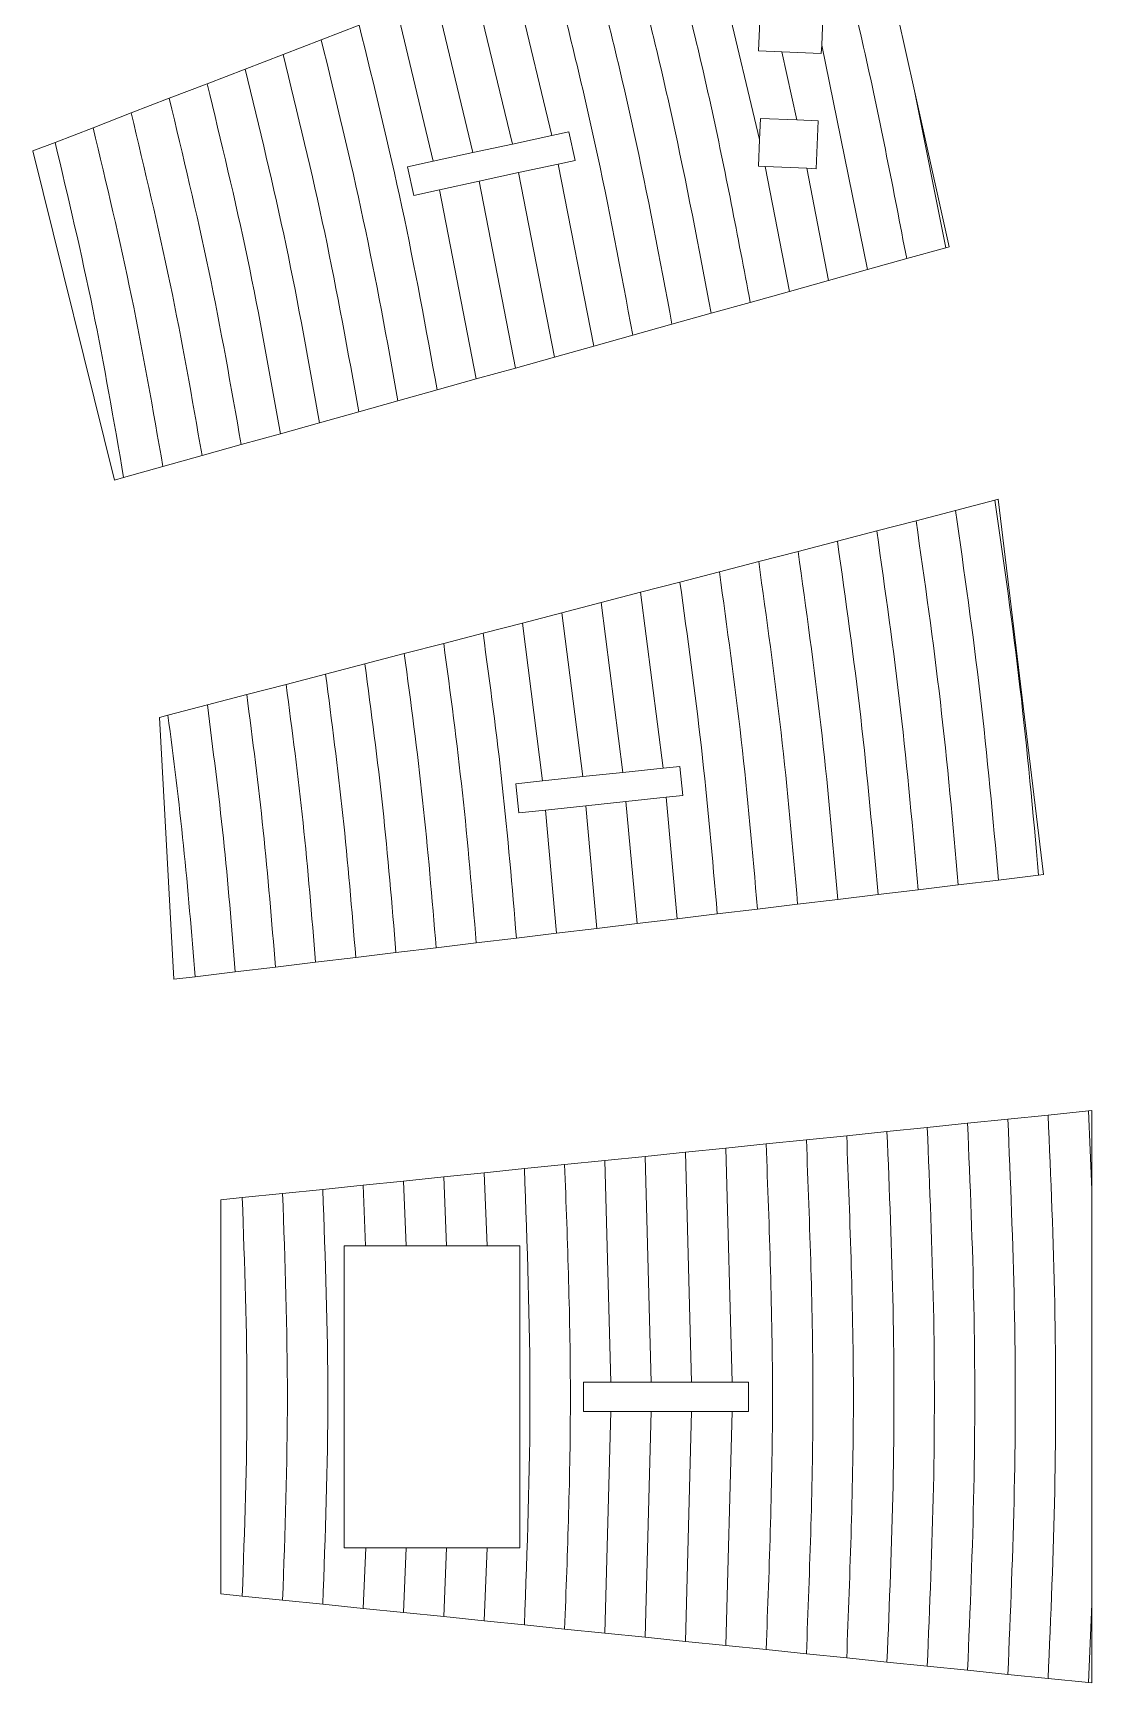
# Model space of a CAD drawing. Header units: millimetres. Extents: x -2136 to 2622, y -2915 to 1925.
# Drawn here: x -997.3 to -888.8, y -2260.1 to -2091.1 of the extents above; entities that cross this region are included whole.
import ezdxf

# ---------------------------------------------------------------- set-up
doc = ezdxf.new("R2010")
doc.units = ezdxf.units.MM

msp = doc.modelspace()

# ---------------------------------------------------------------- linework, layer by layer
at = {"color": 7, "linetype": 'Continuous', "lineweight": 15}
for p, q in [((-922.83, -2101.98), (-928.84, -2076.76)), ((-948.18, -2102.43), (-952.19, -2085.75)), ((-948.3, -2084.25), (-944.13, -2101.55)), ((-956.09, -2087.25), (-952.23, -2103.31)), ((-956.28, -2104.18), (-959.98, -2088.75)), ((-922.74, -2088.35), (-922.94, -2092.9)), ((-916.47, -2092.32), (-916.31, -2088.62)), ((-963.88, -2090.25), (-967.77, -2091.75)), ((-908.66, -2089.32), (-906.95, -2096.97)), ((-971.67, -2093.25), (-967.77, -2091.75)), ((-916.51, -2093.17), (-916.47, -2092.32)), ((-911.77, -2115.29), (-916.47, -2092.32)), ((-971.67, -2093.25), (-975.56, -2094.75)), ((-922.94, -2092.9), (-920.57, -2093)), ((-920.57, -2093), (-919.03, -2099.95)), ((-920.57, -2093), (-916.51, -2093.17)), ((-979.46, -2096.25), (-975.56, -2094.75)), ((-979.46, -2096.25), (-983.35, -2097.75)), ((-903.75, -2113.05), (-906.95, -2096.97)), ((-903.4, -2112.95), (-906.95, -2096.97)), ((-987.25, -2099.25), (-991.15, -2100.76)), ((-987.25, -2099.25), (-983.35, -2097.75)), ((-995.05, -2102.26), (-991.15, -2100.76)), ((-922.74, -2099.8), (-922.83, -2101.98)), ((-919.03, -2099.95), (-922.74, -2099.8)), ((-916.83, -2100.05), (-919.03, -2099.95)), ((-917.03, -2104.96), (-916.83, -2100.05)), ((-995.05, -2102.26), (-997.31, -2103.13)), ((-952.23, -2103.31), (-948.18, -2102.43)), ((-944.13, -2101.55), (-948.18, -2102.43)), ((-944.13, -2101.55), (-942.38, -2101.17)), ((-942.38, -2101.17), (-941.74, -2104.11)), ((-922.83, -2101.98), (-922.95, -2104.71)), ((-997.31, -2103.13), (-988.95, -2136.86)), ((-958.91, -2104.76), (-956.28, -2104.18)), ((-952.23, -2103.31), (-956.28, -2104.18)), ((-941.74, -2104.11), (-943.49, -2104.48)), ((-958.28, -2107.69), (-958.91, -2104.76)), ((-947.54, -2105.36), (-951.59, -2106.24)), ((-947.54, -2105.36), (-943.49, -2104.48)), ((-943.85, -2124.26), (-947.54, -2105.36)), ((-943.49, -2104.48), (-939.84, -2123.13)), ((-922.95, -2104.71), (-922.26, -2104.74)), ((-919.78, -2117.53), (-922.26, -2104.74)), ((-922.26, -2104.74), (-917.99, -2104.92)), ((-917.99, -2104.92), (-917.03, -2104.96)), ((-917.99, -2104.92), (-915.77, -2116.41)), ((-955.64, -2107.11), (-958.28, -2107.69)), ((-955.64, -2107.11), (-951.59, -2106.24)), ((-951.88, -2126.5), (-955.64, -2107.11)), ((-951.59, -2106.24), (-947.86, -2125.38)), ((-911.77, -2115.29), (-907.76, -2114.17)), ((-903.75, -2113.05), (-907.76, -2114.17)), ((-903.75, -2113.05), (-903.4, -2112.95)), ((-911.77, -2115.29), (-915.77, -2116.41)), ((-919.78, -2117.53), (-923.79, -2118.65)), ((-919.78, -2117.53), (-915.77, -2116.41)), ((-927.8, -2119.77), (-923.79, -2118.65)), ((-935.83, -2122.01), (-931.82, -2120.89)), ((-927.8, -2119.77), (-931.82, -2120.89)), ((-935.83, -2122.01), (-939.84, -2123.13)), ((-943.85, -2124.26), (-947.86, -2125.38)), ((-943.85, -2124.26), (-939.84, -2123.13)), ((-951.88, -2126.5), (-947.86, -2125.38)), ((-959.9, -2128.74), (-955.89, -2127.62)), ((-951.88, -2126.5), (-955.89, -2127.62)), ((-959.9, -2128.74), (-963.92, -2129.86)), ((-967.93, -2130.99), (-971.95, -2132.11)), ((-967.93, -2130.99), (-963.92, -2129.86)), ((-975.97, -2133.23), (-971.95, -2132.11)), ((-984, -2135.47), (-979.98, -2134.35)), ((-975.97, -2133.23), (-979.98, -2134.35)), ((-984, -2135.47), (-988.02, -2136.6)), ((-988.95, -2136.86), (-988.02, -2136.6)), ((-902.76, -2139.97), (-898.73, -2138.92)), ((-898.37, -2138.83), (-898.73, -2138.92)), ((-893.74, -2177.27), (-898.37, -2138.83)), ((-910.83, -2142.07), (-906.8, -2141.02)), ((-902.76, -2139.97), (-906.8, -2141.02)), ((-918.9, -2144.16), (-914.86, -2143.11)), ((-910.83, -2142.07), (-914.86, -2143.11)), ((-918.9, -2144.16), (-922.93, -2145.21)), ((-926.96, -2146.26), (-931, -2147.31)), ((-926.96, -2146.26), (-922.93, -2145.21)), ((-935.03, -2148.35), (-939.07, -2149.4)), ((-935.03, -2148.35), (-931, -2147.31)), ((-935.03, -2148.35), (-932.73, -2166.37)), ((-943.1, -2150.45), (-939.07, -2149.4)), ((-936.85, -2166.81), (-939.07, -2149.4)), ((-951.18, -2152.55), (-947.14, -2151.5)), ((-943.1, -2150.45), (-947.14, -2151.5)), ((-945.09, -2167.68), (-947.14, -2151.5)), ((-943.1, -2150.45), (-940.97, -2167.24)), ((-951.18, -2152.55), (-955.21, -2153.6)), ((-959.25, -2154.64), (-963.29, -2155.69)), ((-959.25, -2154.64), (-955.21, -2153.6)), ((-967.32, -2156.74), (-971.36, -2157.79)), ((-967.32, -2156.74), (-963.29, -2155.69)), ((-975.4, -2158.84), (-971.36, -2157.79)), ((-983.48, -2160.94), (-979.44, -2159.89)), ((-975.4, -2158.84), (-979.44, -2159.89)), ((-983.48, -2160.94), (-984.35, -2161.17)), ((-984.35, -2161.17), (-982.86, -2188)), ((-940.97, -2167.24), (-936.85, -2166.81)), ((-932.73, -2166.37), (-936.85, -2166.81)), ((-932.73, -2166.37), (-931.02, -2166.19)), ((-931.02, -2166.19), (-930.71, -2169.17)), ((-947.83, -2167.97), (-945.09, -2167.68)), ((-947.52, -2170.95), (-947.83, -2167.97)), ((-940.97, -2167.24), (-945.09, -2167.68)), ((-944.78, -2170.66), (-940.66, -2170.23)), ((-936.54, -2169.79), (-940.66, -2170.23)), ((-940.66, -2170.23), (-939.52, -2182.78)), ((-936.54, -2169.79), (-932.42, -2169.35)), ((-935.4, -2182.29), (-936.54, -2169.79)), ((-930.71, -2169.17), (-932.42, -2169.35)), ((-932.42, -2169.35), (-931.29, -2181.79)), ((-944.78, -2170.66), (-947.52, -2170.95)), ((-943.64, -2183.28), (-944.78, -2170.66)), ((-910.7, -2179.31), (-906.59, -2178.82)), ((-902.47, -2178.32), (-906.59, -2178.82)), ((-902.47, -2178.32), (-898.35, -2177.83)), ((-894.24, -2177.33), (-898.35, -2177.83)), ((-894.24, -2177.33), (-893.74, -2177.27)), ((-918.94, -2180.3), (-923.05, -2180.8)), ((-918.94, -2180.3), (-914.82, -2179.81)), ((-910.7, -2179.31), (-914.82, -2179.81)), ((-935.4, -2182.29), (-931.29, -2181.79)), ((-927.17, -2181.3), (-931.29, -2181.79)), ((-927.17, -2181.3), (-923.05, -2180.8)), ((-951.87, -2184.27), (-947.76, -2183.78)), ((-943.64, -2183.28), (-947.76, -2183.78)), ((-943.64, -2183.28), (-939.52, -2182.78)), ((-935.4, -2182.29), (-939.52, -2182.78)), ((-960.11, -2185.26), (-964.23, -2185.76)), ((-960.11, -2185.26), (-955.99, -2184.77)), ((-951.87, -2184.27), (-955.99, -2184.77)), ((-976.58, -2187.25), (-980.7, -2187.74)), ((-976.58, -2187.25), (-972.46, -2186.75)), ((-968.35, -2186.26), (-972.46, -2186.75)), ((-968.35, -2186.26), (-964.23, -2185.76)), ((-982.86, -2188), (-980.7, -2187.74)), ((-901.52, -2202.75), (-897.39, -2202.33)), ((-893.26, -2201.91), (-897.39, -2202.33)), ((-893.26, -2201.91), (-889.13, -2201.49)), ((-888.77, -2201.45), (-889.13, -2201.49)), ((-888.77, -2209.54), (-889.13, -2201.49)), ((-888.77, -2209.54), (-888.77, -2201.45)), ((-918.04, -2204.44), (-913.91, -2204.02)), ((-909.78, -2203.6), (-913.91, -2204.02)), ((-909.78, -2203.6), (-905.65, -2203.18)), ((-901.52, -2202.75), (-905.65, -2203.18)), ((-934.56, -2206.14), (-930.43, -2205.71)), ((-926.3, -2205.29), (-930.43, -2205.71)), ((-929.8, -2229.27), (-930.43, -2205.71)), ((-926.3, -2205.29), (-922.17, -2204.87)), ((-926.3, -2205.29), (-925.66, -2229.27)), ((-918.04, -2204.44), (-922.17, -2204.87)), ((-951.08, -2207.83), (-946.95, -2207.4)), ((-942.82, -2206.98), (-946.95, -2207.4)), ((-942.82, -2206.98), (-938.69, -2206.56)), ((-934.56, -2206.14), (-938.69, -2206.56)), ((-938.09, -2229.27), (-938.69, -2206.56)), ((-934.56, -2206.14), (-933.95, -2229.27)), ((-967.6, -2209.52), (-963.47, -2209.09)), ((-959.34, -2208.67), (-963.47, -2209.09)), ((-963.22, -2215.29), (-963.47, -2209.09)), ((-959.34, -2208.67), (-955.21, -2208.25)), ((-959.34, -2208.67), (-959.07, -2215.29)), ((-951.08, -2207.83), (-955.21, -2208.25)), ((-954.92, -2215.29), (-955.21, -2208.25)), ((-951.08, -2207.83), (-950.77, -2215.29)), ((-975.86, -2210.36), (-978.06, -2210.59)), ((-978.06, -2210.59), (-978.06, -2250.95)), ((-975.86, -2210.36), (-971.73, -2209.94)), ((-967.6, -2209.52), (-971.73, -2209.94)), ((-888.77, -2209.54), (-888.77, -2252.02)), ((-965.42, -2215.29), (-965.42, -2246.25)), ((-963.22, -2215.29), (-965.42, -2215.29)), ((-959.07, -2215.29), (-963.22, -2215.29)), ((-954.92, -2215.29), (-959.07, -2215.29)), ((-950.77, -2215.29), (-954.92, -2215.29)), ((-947.42, -2215.29), (-950.77, -2215.29)), ((-947.42, -2246.25), (-947.42, -2215.29)), ((-940.88, -2232.27), (-940.88, -2229.27)), ((-940.88, -2229.27), (-938.09, -2229.27)), ((-933.95, -2229.27), (-938.09, -2229.27)), ((-933.95, -2229.27), (-929.8, -2229.27)), ((-925.66, -2229.27), (-929.8, -2229.27)), ((-925.66, -2229.27), (-923.97, -2229.27)), ((-923.97, -2229.27), (-923.97, -2232.27)), ((-938.09, -2232.27), (-940.88, -2232.27)), ((-938.69, -2254.98), (-938.09, -2232.27)), ((-938.09, -2232.27), (-933.95, -2232.27)), ((-933.95, -2232.27), (-934.56, -2255.41)), ((-929.8, -2232.27), (-933.95, -2232.27)), ((-930.43, -2255.83), (-929.8, -2232.27)), ((-929.8, -2232.27), (-925.66, -2232.27)), ((-925.66, -2232.27), (-926.3, -2256.25)), ((-923.97, -2232.27), (-925.66, -2232.27)), ((-965.42, -2246.25), (-963.21, -2246.25)), ((-963.47, -2252.45), (-963.21, -2246.25)), ((-963.21, -2246.25), (-959.07, -2246.25)), ((-959.07, -2246.25), (-959.34, -2252.87)), ((-959.07, -2246.25), (-954.92, -2246.25)), ((-955.21, -2253.29), (-954.92, -2246.25)), ((-954.92, -2246.25), (-950.77, -2246.25)), ((-950.77, -2246.25), (-951.08, -2253.72)), ((-950.77, -2246.25), (-947.42, -2246.25)), ((-978.06, -2250.95), (-975.86, -2251.18)), ((-971.73, -2251.6), (-975.86, -2251.18)), ((-971.73, -2251.6), (-967.6, -2252.03)), ((-963.47, -2252.45), (-967.6, -2252.03)), ((-963.47, -2252.45), (-959.34, -2252.87)), ((-955.21, -2253.29), (-959.34, -2252.87)), ((-889.13, -2260.05), (-888.77, -2252.02)), ((-888.77, -2260.09), (-888.77, -2252.02)), ((-955.21, -2253.29), (-951.08, -2253.72)), ((-946.95, -2254.14), (-951.08, -2253.72)), ((-946.95, -2254.14), (-942.82, -2254.56)), ((-938.69, -2254.98), (-942.82, -2254.56)), ((-938.69, -2254.98), (-934.56, -2255.41)), ((-930.43, -2255.83), (-934.56, -2255.41)), ((-930.43, -2255.83), (-926.3, -2256.25)), ((-922.17, -2256.67), (-926.3, -2256.25)), ((-922.17, -2256.67), (-918.04, -2257.1)), ((-913.91, -2257.52), (-918.04, -2257.1)), ((-913.91, -2257.52), (-909.78, -2257.94)), ((-905.65, -2258.36), (-909.78, -2257.94)), ((-905.65, -2258.36), (-901.52, -2258.79)), ((-897.39, -2259.21), (-901.52, -2258.79)), ((-897.39, -2259.21), (-893.26, -2259.63)), ((-889.13, -2260.05), (-893.26, -2259.63)), ((-889.13, -2260.05), (-888.77, -2260.09))]:
    msp.add_line(p, q, dxfattribs=at)
at = {"color": 7, "linetype": 'Continuous', "lineweight": 15, "flags": 128}
for points in [[(-923.79, -2118.65), (-923.79, -2118.65)], [(-939.84, -2123.13), (-939.84, -2123.13)]]:
    msp.add_lwpolyline(points, dxfattribs=at)
at = {"color": 7, "linetype": 'Continuous', "lineweight": 15}
for points, knots in [([(-917.16, -2072.26), (-915.38, -2079.22), (-911.83, -2093.09), (-909.11, -2107.16), (-907.76, -2114.17)], [0, 0, 0, 0, 0.50149, 1, 1, 1, 1]), ([(-932.73, -2078.25), (-931.03, -2084.96), (-927.65, -2098.34), (-925.08, -2111.89), (-923.79, -2118.65)], [0, 0, 0, 0, 0.501273, 1, 1, 1, 1]), ([(-927.8, -2119.77), (-929.07, -2113.07), (-931.61, -2099.65), (-934.95, -2086.4), (-936.62, -2079.75)], [0, 0, 0, 0, 0.4987821, 1, 1, 1, 1]), ([(-940.51, -2081.25), (-938.86, -2087.83), (-935.56, -2100.96), (-933.06, -2114.26), (-931.82, -2120.89)], [0, 0, 0, 0, 0.501161, 1, 1, 1, 1]), ([(-935.83, -2122.01), (-937.06, -2115.44), (-939.52, -2102.27), (-942.78, -2089.27), (-944.41, -2082.75)], [0, 0, 0, 0, 0.498897, 1, 1, 1, 1]), ([(-963.88, -2090.25), (-962.35, -2096.45), (-959.31, -2108.82), (-957.03, -2121.36), (-955.89, -2127.62)], [0, 0, 0, 0, 0.500801, 1, 1, 1, 1]), ([(-959.9, -2128.74), (-961.02, -2122.55), (-963.27, -2110.13), (-966.27, -2097.89), (-967.77, -2091.75)], [0, 0, 0, 0, 0.499262, 1, 1, 1, 1]), ([(-971.67, -2093.25), (-970.19, -2099.32), (-967.23, -2111.45), (-965.02, -2123.73), (-963.92, -2129.86)], [0, 0, 0, 0, 0.500675, 1, 1, 1, 1]), ([(-967.93, -2130.99), (-969.02, -2124.91), (-971.19, -2112.76), (-974.1, -2100.76), (-975.56, -2094.75)], [0, 0, 0, 0, 0.499391, 1, 1, 1, 1]), ([(-979.46, -2096.25), (-978.02, -2102.2), (-975.15, -2114.07), (-973.02, -2126.1), (-971.95, -2132.11)], [0, 0, 0, 0, 0.500544, 1, 1, 1, 1]), ([(-987.25, -2099.25), (-985.86, -2105.07), (-983.07, -2116.7), (-981.01, -2128.47), (-979.98, -2134.35)], [0, 0, 0, 0, 0.500411, 1, 1, 1, 1]), ([(-975.97, -2133.23), (-977.01, -2127.28), (-979.11, -2115.38), (-981.94, -2103.63), (-983.35, -2097.75)], [0, 0, 0, 0, 0.499522, 1, 1, 1, 1]), ([(-984, -2135.47), (-985.01, -2129.66), (-987.03, -2118.01), (-989.78, -2106.51), (-991.15, -2100.76)], [0, 0, 0, 0, 0.4996565, 1, 1, 1, 1]), ([(-995.05, -2102.26), (-993.69, -2107.95), (-991, -2119.32), (-989.01, -2130.84), (-988.02, -2136.6)], [0, 0, 0, 0, 0.500275, 1, 1, 1, 1]), ([(-894.24, -2177.33), (-894.82, -2170.9), (-895.98, -2158.06), (-897.81, -2145.3), (-898.73, -2138.92)], [0, 0, 0, 0, 0.5003208, 1, 1, 1, 1]), ([(-902.47, -2178.32), (-903.03, -2172.08), (-904.15, -2159.61), (-905.91, -2147.21), (-906.8, -2141.02)], [0, 0, 0, 0, 0.5003588, 1, 1, 1, 1]), ([(-902.76, -2139.97), (-901.86, -2146.26), (-900.07, -2158.84), (-898.92, -2171.49), (-898.35, -2177.83)], [0, 0, 0, 0, 0.49966, 1, 1, 1, 1]), ([(-910.7, -2179.31), (-911.24, -2173.26), (-912.32, -2161.15), (-914.01, -2149.12), (-914.86, -2143.11)], [0, 0, 0, 0, 0.500397, 1, 1, 1, 1]), ([(-910.7, -2179.31), (-911.24, -2173.26), (-912.32, -2161.15), (-914.01, -2149.12), (-914.86, -2143.11)], [0, 0, 0, 0, 0.500397, 1, 1, 1, 1]), ([(-910.83, -2142.07), (-909.96, -2148.17), (-908.23, -2160.38), (-907.14, -2172.67), (-906.59, -2178.82)], [0, 0, 0, 0, 0.499621, 1, 1, 1, 1]), ([(-918.9, -2144.16), (-918.07, -2150.08), (-916.4, -2161.93), (-915.35, -2173.84), (-914.82, -2179.81)], [0, 0, 0, 0, 0.499583, 1, 1, 1, 1]), ([(-926.96, -2146.26), (-926.17, -2151.99), (-924.57, -2163.47), (-923.56, -2175.02), (-923.05, -2180.8)], [0, 0, 0, 0, 0.499542, 1, 1, 1, 1]), ([(-918.94, -2180.3), (-919.45, -2174.43), (-920.49, -2162.7), (-922.12, -2151.04), (-922.93, -2145.21)], [0, 0, 0, 0, 0.500438, 1, 1, 1, 1]), ([(-927.17, -2181.3), (-927.67, -2175.61), (-928.66, -2164.25), (-930.22, -2152.95), (-931, -2147.31)], [0, 0, 0, 0, 0.500478, 1, 1, 1, 1]), ([(-951.18, -2152.55), (-950.48, -2157.73), (-949.08, -2168.11), (-948.2, -2178.55), (-947.76, -2183.78)], [0, 0, 0, 0, 0.499414, 1, 1, 1, 1]), ([(-959.25, -2154.64), (-958.58, -2159.65), (-957.25, -2169.66), (-956.41, -2179.73), (-955.99, -2184.77)], [0, 0, 0, 0, 0.499367, 1, 1, 1, 1]), ([(-959.25, -2154.64), (-958.58, -2159.65), (-957.25, -2169.66), (-956.41, -2179.73), (-955.99, -2184.77)], [0, 0, 0, 0, 0.499367, 1, 1, 1, 1]), ([(-951.87, -2184.27), (-952.31, -2179.14), (-953.17, -2168.89), (-954.53, -2158.69), (-955.21, -2153.6)], [0, 0, 0, 0, 0.50061, 1, 1, 1, 1]), ([(-967.32, -2156.74), (-966.69, -2161.56), (-965.43, -2171.21), (-964.63, -2180.9), (-964.23, -2185.76)], [0, 0, 0, 0, 0.499319, 1, 1, 1, 1]), ([(-960.11, -2185.26), (-960.52, -2180.32), (-961.34, -2170.43), (-962.64, -2160.6), (-963.29, -2155.69)], [0, 0, 0, 0, 0.500656, 1, 1, 1, 1]), ([(-968.35, -2186.26), (-968.74, -2181.49), (-969.51, -2171.98), (-970.75, -2162.52), (-971.36, -2157.79)], [0, 0, 0, 0, 0.500706, 1, 1, 1, 1]), ([(-968.35, -2186.26), (-968.74, -2181.49), (-969.51, -2171.98), (-970.75, -2162.52), (-971.36, -2157.79)], [0, 0, 0, 0, 0.500706, 1, 1, 1, 1]), ([(-976.58, -2187.25), (-976.95, -2182.67), (-977.69, -2173.53), (-978.86, -2164.43), (-979.44, -2159.89)], [0, 0, 0, 0, 0.500759, 1, 1, 1, 1]), ([(-976.58, -2187.25), (-976.95, -2182.67), (-977.69, -2173.53), (-978.86, -2164.43), (-979.44, -2159.89)], [0, 0, 0, 0, 0.500759, 1, 1, 1, 1]), ([(-975.4, -2158.84), (-974.8, -2163.47), (-973.6, -2172.75), (-972.84, -2182.08), (-972.46, -2186.75)], [0, 0, 0, 0, 0.4992677, 1, 1, 1, 1]), ([(-983.48, -2160.94), (-982.91, -2165.39), (-981.78, -2174.3), (-981.06, -2183.26), (-980.7, -2187.74)], [0, 0, 0, 0, 0.499065, 1, 1, 1, 1]), ([(-897.39, -2259.21), (-897.13, -2252.91), (-896.6, -2240.29), (-896.6, -2221.32), (-897.13, -2208.67), (-897.39, -2202.33)], [0, 0, 0, 0, 0.332289, 0.665769, 1, 1, 1, 1]), ([(-893.26, -2201.91), (-892.99, -2208.34), (-892.46, -2221.18), (-892.46, -2240.44), (-892.99, -2253.24), (-893.26, -2259.63)], [0, 0, 0, 0, 0.334227, 0.667704, 1, 1, 1, 1]), ([(-913.91, -2257.52), (-913.57, -2248.62), (-912.88, -2230.79), (-913.57, -2212.96), (-913.91, -2204.02)], [0, 0, 0, 0, 0.498824, 1, 1, 1, 1]), ([(-913.91, -2257.52), (-913.57, -2248.62), (-912.88, -2230.79), (-913.57, -2212.96), (-913.91, -2204.02)], [0, 0, 0, 0, 0.498824, 1, 1, 1, 1]), ([(-909.78, -2203.6), (-909.53, -2209.65), (-909.04, -2221.74), (-909.04, -2239.87), (-909.53, -2251.92), (-909.78, -2257.94)], [0, 0, 0, 0, 0.334245, 0.667731, 1, 1, 1, 1]), ([(-905.65, -2258.36), (-905.4, -2252.25), (-904.89, -2240.01), (-904.89, -2221.6), (-905.4, -2209.32), (-905.65, -2203.18)], [0, 0, 0, 0, 0.332276, 0.66576, 1, 1, 1, 1]), ([(-901.52, -2202.75), (-901.26, -2208.99), (-900.75, -2221.46), (-900.75, -2240.15), (-901.26, -2252.58), (-901.52, -2258.79)], [0, 0, 0, 0, 0.334235, 0.667717, 1, 1, 1, 1]), ([(-922.17, -2256.67), (-921.84, -2248.06), (-921.19, -2230.79), (-921.84, -2213.52), (-922.17, -2204.87)], [0, 0, 0, 0, 0.498809, 1, 1, 1, 1]), ([(-918.04, -2204.44), (-917.7, -2213.24), (-917.04, -2230.79), (-917.7, -2248.34), (-918.04, -2257.1)], [0, 0, 0, 0, 0.501183, 1, 1, 1, 1]), ([(-918.04, -2204.44), (-917.7, -2213.24), (-917.04, -2230.79), (-917.7, -2248.34), (-918.04, -2257.1)], [0, 0, 0, 0, 0.501183, 1, 1, 1, 1]), ([(-946.95, -2254.14), (-946.66, -2246.37), (-946.09, -2230.79), (-946.66, -2215.21), (-946.95, -2207.4)], [0, 0, 0, 0, 0.498749, 1, 1, 1, 1]), ([(-946.95, -2254.14), (-946.66, -2246.37), (-946.09, -2230.79), (-946.66, -2215.21), (-946.95, -2207.4)], [0, 0, 0, 0, 0.498749, 1, 1, 1, 1]), ([(-942.82, -2206.98), (-942.52, -2214.93), (-941.94, -2230.79), (-942.52, -2246.65), (-942.82, -2254.56)], [0, 0, 0, 0, 0.50124, 1, 1, 1, 1]), ([(-942.82, -2206.98), (-942.52, -2214.93), (-941.94, -2230.79), (-942.52, -2246.65), (-942.82, -2254.56)], [0, 0, 0, 0, 0.50124, 1, 1, 1, 1]), ([(-975.86, -2210.36), (-975.62, -2217.18), (-975.14, -2230.79), (-975.62, -2244.39), (-975.86, -2251.18)], [0, 0, 0, 0, 0.501293, 1, 1, 1, 1]), ([(-975.86, -2210.36), (-975.62, -2217.18), (-975.14, -2230.79), (-975.62, -2244.39), (-975.86, -2251.18)], [0, 0, 0, 0, 0.501293, 1, 1, 1, 1]), ([(-971.73, -2251.6), (-971.48, -2244.68), (-970.99, -2230.79), (-971.48, -2216.9), (-971.73, -2209.94)], [0, 0, 0, 0, 0.4986676, 1, 1, 1, 1]), ([(-971.73, -2251.6), (-971.48, -2244.68), (-970.99, -2230.79), (-971.48, -2216.9), (-971.73, -2209.94)], [0, 0, 0, 0, 0.4986676, 1, 1, 1, 1]), ([(-967.6, -2209.52), (-967.35, -2216.62), (-966.84, -2230.79), (-967.35, -2244.96), (-967.6, -2252.03)], [0, 0, 0, 0, 0.501317, 1, 1, 1, 1]), ([(-967.6, -2209.52), (-967.35, -2216.62), (-966.84, -2230.79), (-967.35, -2244.96), (-967.6, -2252.03)], [0, 0, 0, 0, 0.501317, 1, 1, 1, 1])]:
    msp.add_open_spline(points, degree=3, knots=knots, dxfattribs=at)

doc.saveas('drawing.dxf')
